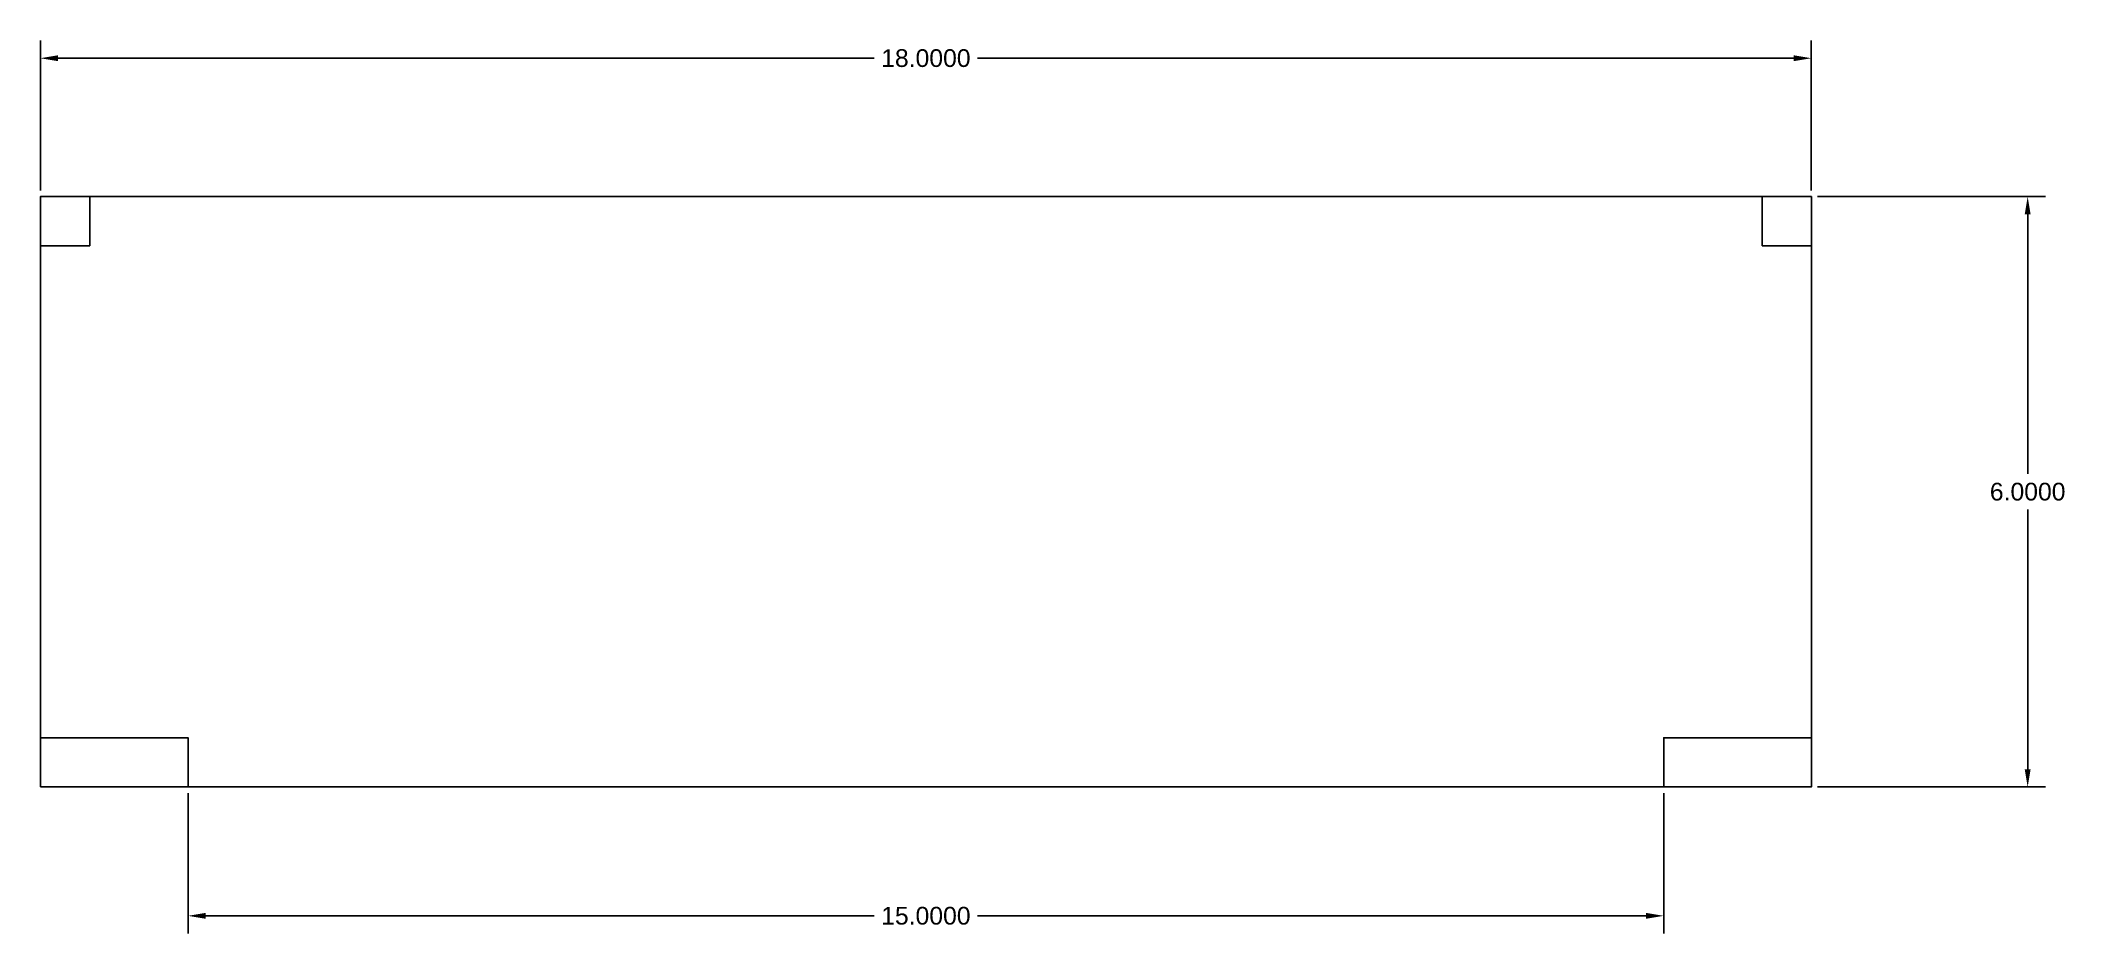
# Model space of a CAD drawing. Header units: inches. Extents: x 1 to 21.6, y 46.2 to 55.3.
import ezdxf

# ---------------------------------------------------------------- set-up
doc = ezdxf.new("R2010")
doc.units = ezdxf.units.IN
doc.header["$MEASUREMENT"] = 0
doc.layers.get('0').update_dxf_attribs({"color": 1})
doc.layers.add('dimensions', color=4, linetype='Continuous')
doc.styles.get("Standard").update_dxf_attribs({"font": 'Arial Regular.ttf'})
doc.dimstyles.get("Standard").update_dxf_attribs({"dimtxt": 0.18, "dimasz": 0.18, "dimexe": 0.18, "dimexo": 0.0625, "dimgap": 0.09, "dimtad": 0, "dimtih": 1, "dimtoh": 1, "dimdec": 4, "dimzin": 0, "dimdsep": 46, "dimtxsty": 'Standard', "dimcen": 0.09, "dimadec": 0, "dimazin": 0, "dimtfac": 1, "dimtdec": 4, "dimtofl": 0, "dimtmove": 0, "dimatfit": 3, "dimfxl": 1, "dimtolj": 1, "dimtzin": 0, "dimarcsym": 0})

# ---------------------------------------------------------------- blocks, each defined once
blk = doc.blocks.new('*D3')
at = {"layer": 'Defpoints', "color": 0, "transparency": 16777216}
for p in [(18.982, 53.68), (18.982, 47.68), (21.181, 47.68)]:
    blk.add_point(p, dxfattribs=at)
at = {"layer": 'dimensions', "color": 0, "lineweight": -2, "transparency": 16777216}
for p, q in [((19.045, 53.68), (21.361, 53.68)), ((21.181, 53.5), (21.181, 50.862)), ((21.181, 47.86), (21.181, 50.499)), ((19.045, 47.68), (21.361, 47.68))]:
    blk.add_line(p, q, dxfattribs=at)
at = {"layer": 'dimensions', "color": 0, "transparency": 16777216}
for points in [[(21.151, 53.5), (21.211, 53.5), (21.181, 53.68)], [(21.151, 47.86), (21.211, 47.86), (21.181, 47.68)]]:
    blk.add_solid(points, dxfattribs=at)
at = {"layer": 'dimensions', "color": 0, "transparency": 16777216, "insert": (21.181, 50.68), "char_height": 0.18, "attachment_point": 5}
blk.add_mtext('\\A1;6.0000', dxfattribs=at)
blk = doc.blocks.new('*D4')
at = {"layer": 'Defpoints', "color": 0, "transparency": 16777216}
for p in [(18.982, 55.086), (0.982, 53.68), (18.982, 53.68)]:
    blk.add_point(p, dxfattribs=at)
at = {"layer": 'dimensions', "color": 0, "lineweight": -2, "transparency": 16777216}
for p, q in [((0.982, 53.743), (0.982, 55.266)), ((18.982, 53.743), (18.982, 55.266)), ((1.162, 55.086), (9.458, 55.086)), ((18.802, 55.086), (10.507, 55.086))]:
    blk.add_line(p, q, dxfattribs=at)
at = {"layer": 'dimensions', "color": 0, "transparency": 16777216}
for points in [[(1.162, 55.116), (1.162, 55.056), (0.982, 55.086)], [(18.802, 55.116), (18.802, 55.056), (18.982, 55.086)]]:
    blk.add_solid(points, dxfattribs=at)
at = {"layer": 'dimensions', "color": 0, "transparency": 16777216, "insert": (9.982, 55.086), "char_height": 0.18, "attachment_point": 5}
blk.add_mtext('\\A1;18.0000', dxfattribs=at)
blk = doc.blocks.new('*D5')
at = {"layer": 'Defpoints', "color": 0, "transparency": 16777216}
for p in [(2.482, 47.68), (17.482, 47.68), (17.482, 46.37)]:
    blk.add_point(p, dxfattribs=at)
at = {"layer": 'dimensions', "color": 0, "lineweight": -2, "transparency": 16777216}
for p, q in [((2.482, 47.618), (2.482, 46.19)), ((17.482, 47.618), (17.482, 46.19)), ((2.662, 46.37), (9.458, 46.37)), ((17.302, 46.37), (10.507, 46.37))]:
    blk.add_line(p, q, dxfattribs=at)
at = {"layer": 'dimensions', "color": 0, "transparency": 16777216}
for points in [[(2.662, 46.4), (2.662, 46.34), (2.482, 46.37)], [(17.302, 46.4), (17.302, 46.34), (17.482, 46.37)]]:
    blk.add_solid(points, dxfattribs=at)
at = {"layer": 'dimensions', "color": 0, "transparency": 16777216, "insert": (9.982, 46.37), "char_height": 0.18, "attachment_point": 5}
blk.add_mtext('\\A1;15.0000', dxfattribs=at)

msp = doc.modelspace()

# ---------------------------------------------------------------- linework, layer by layer
for points in [[(0.98248, 47.68047), (18.98248, 47.68047), (18.98248, 53.68047), (0.98248, 53.68047)], [(0.98248, 53.68047), (1.48248, 53.68047), (1.48248, 53.18047), (0.98248, 53.18047)], [(18.98248, 53.68047), (18.48248, 53.68047), (18.48248, 53.18047), (18.98248, 53.18047)], [(0.98248, 47.68047), (2.48248, 47.68047), (2.48248, 48.18047), (0.98248, 48.18047)], [(18.98248, 47.68047), (17.48248, 47.68047), (17.48248, 48.18047), (18.98248, 48.18047)]]:
    msp.add_lwpolyline(points, close=True)

# ---------------------------------------------------------------- dimensions: what is measured, and where the dimension line sits
at = {"layer": 'dimensions'}
for base, p1, p2, picture, middle in [((18.98248, 55.08616), (0.98248, 53.68047), (18.98248, 53.68047), '*D4', (9.98248, 55.08616)), ((17.48248, 46.37037), (2.48248, 47.68047), (17.48248, 47.68047), '*D5', (9.98248, 46.37037))]:
    dim = msp.add_linear_dim(base=base, p1=p1, p2=p2, dimstyle='Standard', dxfattribs=at)
    dim.commit()
    dim.dimension.update_dxf_attribs({"geometry": picture, "text_midpoint": middle})
dim = msp.add_linear_dim(base=(21.18071, 47.68047), p1=(18.98248, 53.68047), p2=(18.98248, 47.68047), angle=90, dimstyle='Standard', dxfattribs=at)
dim.commit()
dim.dimension.update_dxf_attribs({"geometry": '*D3', "text_midpoint": (21.18071, 50.68047)})

doc.saveas('drawing.dxf')
